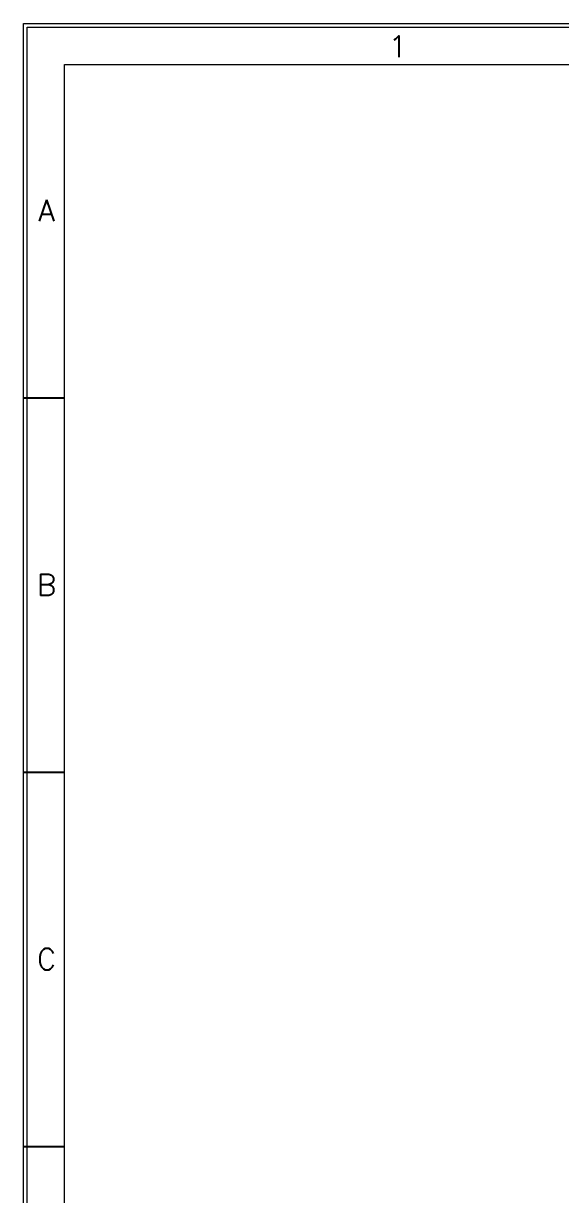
# Model space of a CAD drawing. Header units: millimetres. Extents: x 107 to 2900, y 85 to 3996.
# Drawn here: x 118.1 to 204.4, y 3019.5 to 3207.4 of the extents above; entities that cross this region are included whole.
import ezdxf
from ezdxf.enums import TextEntityAlignment as Align

# ---------------------------------------------------------------- set-up
doc = ezdxf.new("R2010")
doc.units = ezdxf.units.MM
for name, color, linetype in [('20', 2, 'Continuous'), ('30', 3, 'Continuous'), ('70', 7, 'Continuous')]:
    doc.layers.add(name, color=color, linetype=linetype)
doc.styles.add('SIMPLEX', font='SIMPLEX')

msp = doc.modelspace()

# ---------------------------------------------------------------- linework, layer by layer
at = {"layer": '20', "color": 0, "lineweight": 13}
msp.add_lwpolyline([(124.745, 2723.431), (124.745, 3200.831), (871.545, 3200.831), (871.545, 2723.431)], dxfattribs=at)
at = {"layer": '30', "color": 0}
for p, q in [((118.145, 3147.431), (124.745, 3147.431)), ((118.145, 3087.431), (124.745, 3087.431)), ((118.145, 3027.431), (124.745, 3027.431))]:
    msp.add_line(p, q, dxfattribs=at)
at = {"layer": '70', "color": 0, "lineweight": 13}
for points in [[(878.145, 2667.431), (118.145, 2667.431), (118.145, 3207.431), (878.145, 3207.431)], [(877.545, 2668.031), (118.745, 2668.031), (118.745, 3206.831), (877.545, 3206.831)]]:
    msp.add_lwpolyline(points, close=True, dxfattribs=at)

# ---------------------------------------------------------------- texts
at = {"layer": '30', "color": 0, "style": 'SIMPLEX'}
for s, p in [('1', (178.145, 3203.74)), ('A', (121.845, 3177.431)), ('B', (121.845, 3117.431)), ('C', (121.845, 3057.431))]:
    msp.add_text(s, height=3.4, dxfattribs=at).set_placement(p, align=Align.MIDDLE)

doc.saveas('drawing.dxf')
